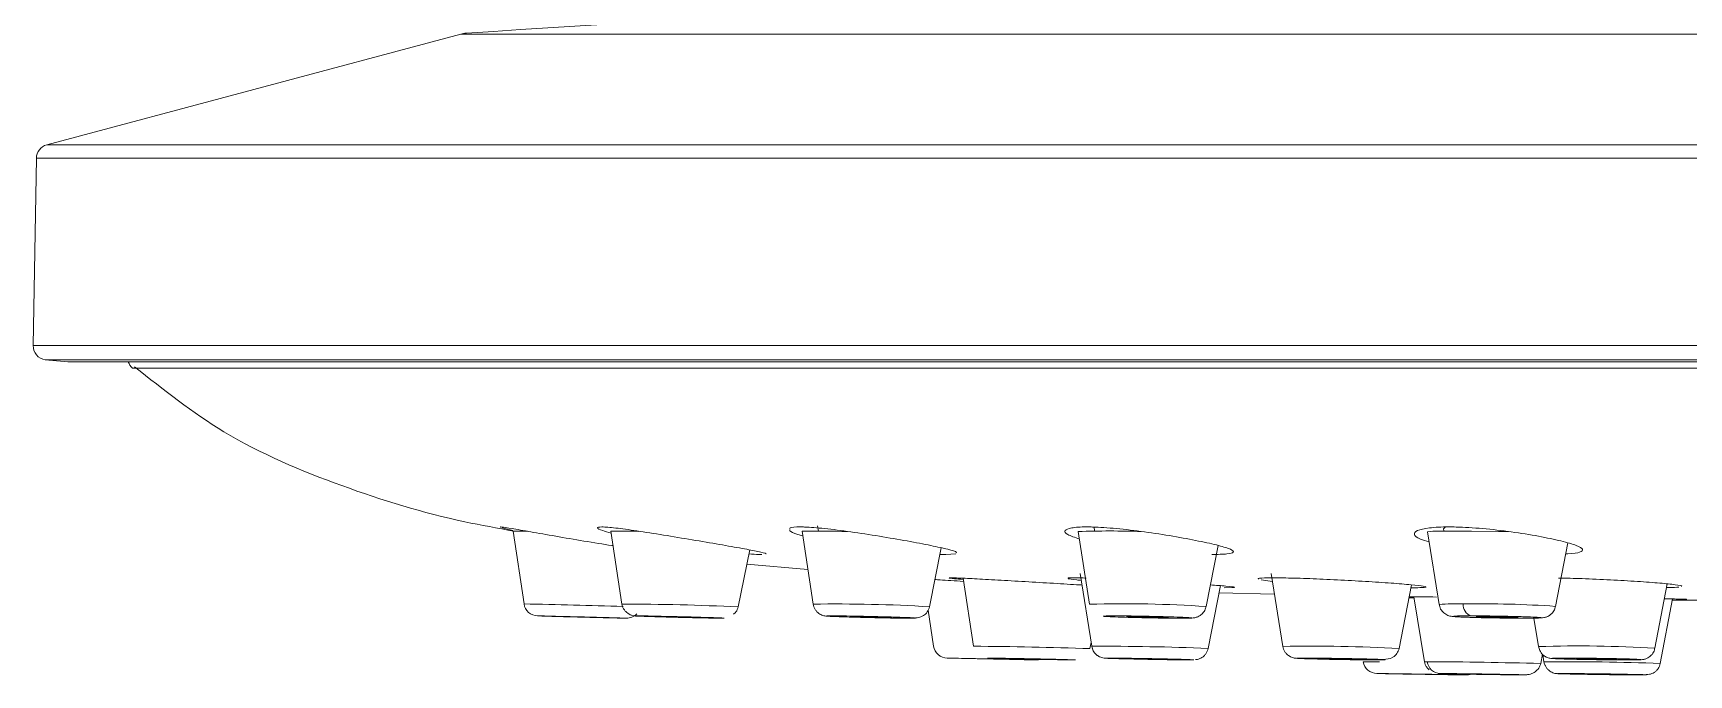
# Model space of a CAD drawing. Extents: x 1944 to 4044, y -46 to 2924.
# Drawn here: x 2567.6 to 2626.6, y 1894.6 to 1917.5 of the extents above; entities that cross this region are included whole.
import ezdxf

# ---------------------------------------------------------------- set-up
doc = ezdxf.new("R2010")
doc.units = 0
doc.header["$LTSCALE"] = 23.1
doc.layers.get('0').update_dxf_attribs({"linetype": 'CONTINUOUS'})

# ---------------------------------------------------------------- blocks, each defined once
blk = doc.blocks.new('A$C7AF3309A')
at = {"color": 7, "linetype": 'Continuous', "lineweight": 15}
for p, q in [((300.964, 1503.262), (286.214, 1499.31)), ((285.843, 1498.836), (285.727, 1492.155)), ((287.238, 1491.576), (482.761, 1491.576)), ((289.272, 1491.35), (289.269, 1491.35)), ((302.432, 1485.655), (302.81, 1485.56)), ((302.827, 1485.542), (303.215, 1482.944)), ((306.307, 1485.539), (306.699, 1482.942)), ((313.117, 1485.534), (313.514, 1482.937)), ((313.672, 1485.734), (313.701, 1485.542)), ((322.957, 1485.525), (323.363, 1482.931)), ((323.518, 1485.688), (323.541, 1485.543)), ((335.399, 1485.515), (335.815, 1482.922)), ((335.967, 1485.631), (335.981, 1485.541)), ((336.023, 1485.687), (335.976, 1485.63)), ((310.843, 1482.839), (311.254, 1484.871)), ((317.659, 1482.843), (318.078, 1484.943)), ((318.243, 1484.706), (318.592, 1484.727)), ((327.508, 1482.85), (327.937, 1485.031)), ((339.961, 1482.858), (340.395, 1485.117)), ((311.152, 1484.365), (313.326, 1484.169)), ((323.03, 1484.03), (323.436, 1481.435)), ((329.831, 1484.024), (330.243, 1481.43)), ((318.853, 1483.86), (319.229, 1481.437)), ((327.581, 1481.355), (328.02, 1483.596)), ((328.156, 1483.521), (328.506, 1483.525)), ((329.474, 1483.799), (329.875, 1483.748)), ((334.388, 1481.36), (334.828, 1483.627)), ((343.498, 1481.366), (343.935, 1483.659)), ((327.97, 1483.338), (329.948, 1483.289)), ((334.922, 1483.156), (334.737, 1483.16)), ((334.742, 1483.186), (334.918, 1483.18)), ((334.915, 1483.201), (335.288, 1480.883)), ((339.94, 1482.853), (339.961, 1482.858)), ((343.692, 1480.824), (344.13, 1483.124)), ((344.122, 1483.081), (345.341, 1483.076)), ((344.253, 1483.1), (344.603, 1483.102)), ((303.759, 1482.518), (303.705, 1482.519)), ((306.794, 1482.437), (306.848, 1482.436)), ((307.369, 1482.518), (307.258, 1482.519)), ((310.153, 1482.437), (310.263, 1482.436)), ((314.371, 1482.518), (314.209, 1482.519)), ((316.784, 1482.437), (316.945, 1482.436)), ((317.064, 1482.437), (316.945, 1482.436)), ((317.607, 1482.723), (317.806, 1481.438)), ((324.459, 1482.518), (324.253, 1482.519)), ((326.396, 1482.437), (326.602, 1482.436)), ((336.953, 1482.519), (336.669, 1482.517)), ((337.194, 1482.518), (336.953, 1482.519)), ((337.881, 1482.444), (338.222, 1482.44)), ((338.569, 1482.437), (338.81, 1482.436)), ((339.188, 1482.438), (339.353, 1481.424)), ((323.329, 1481.352), (323.374, 1481.352)), ((323.374, 1481.352), (323.416, 1481.564)), ((339.433, 1480.821), (339.496, 1481.151)), ((339.505, 1481.14), (339.547, 1480.88)), ((318.315, 1481.014), (318.29, 1481.015)), ((319.83, 1481.014), (319.748, 1481.015)), ((322.756, 1480.949), (322.839, 1480.949)), ((324.194, 1481.014), (324.057, 1481.015)), ((326.808, 1480.949), (326.944, 1480.949)), ((331.215, 1481.014), (331.03, 1481.015)), ((333.402, 1480.949), (333.587, 1480.949)), ((340.587, 1481.014), (340.362, 1481.015)), ((341.419, 1480.957), (341.828, 1480.953)), ((341.828, 1480.953), (341.923, 1480.952)), ((342.252, 1480.949), (342.477, 1480.949)), ((333.659, 1480.463), (333.605, 1480.464)), ((335.962, 1480.463), (335.851, 1480.464)), ((336.694, 1480.415), (336.748, 1480.414)), ((338.747, 1480.415), (338.857, 1480.414)), ((338.876, 1480.414), (338.857, 1480.414)), ((340.407, 1480.463), (340.246, 1480.464)), ((342.821, 1480.415), (342.983, 1480.414))]:
    blk.add_line(p, q, dxfattribs=at)
at = {"color": 8, "linetype": 'Continuous', "lineweight": 15}
for p, q in [((469.035, 1503.262), (300.964, 1503.262)), ((285.844, 1498.836), (285.843, 1498.836)), ((484.156, 1498.836), (285.844, 1498.836)), ((483.786, 1499.31), (286.214, 1499.31)), ((385, 1492.155), (285.727, 1492.155)), ((483.843, 1491.651), (286.157, 1491.651)), ((480.73, 1491.35), (289.272, 1491.35)), ((324.253, 1482.519), (324.025, 1482.517)), ((324.057, 1481.015), (324.336, 1481.013)), ((335.389, 1480.885), (335.288, 1480.883))]:
    blk.add_line(p, q, dxfattribs=at)
at = {"color": 7, "linetype": 'Continuous', "lineweight": 15, "flags": 128}
for points in [[(303.34, 1485.533), (303.019, 1485.54), (302.827, 1485.542)], [(338.287, 1485.524), (337.928, 1485.53), (336.96, 1485.541), (336.14, 1485.542), (335.592, 1485.533), (335.399, 1485.515), (335.399, 1485.515)], [(304.527, 1482.497), (304.584, 1482.495), (304.746, 1482.49), (304.99, 1482.483), (305.277, 1482.475), (305.563, 1482.468), (305.807, 1482.462), (305.969, 1482.459), (306.026, 1482.458), (305.969, 1482.46), (305.807, 1482.465), (305.564, 1482.472), (305.277, 1482.479), (304.99, 1482.487), (304.747, 1482.493), (304.584, 1482.496), (304.527, 1482.497)], [(308.011, 1482.496), (308.068, 1482.492), (308.231, 1482.486), (308.474, 1482.479), (308.761, 1482.471), (309.048, 1482.465), (309.291, 1482.46), (309.454, 1482.458), (309.511, 1482.459), (309.454, 1482.463), (309.291, 1482.469), (309.048, 1482.476), (308.761, 1482.483), (308.474, 1482.49), (308.231, 1482.495), (308.068, 1482.497), (308.011, 1482.496)], [(314.827, 1482.494), (314.884, 1482.489), (315.047, 1482.483), (315.29, 1482.475), (315.577, 1482.468), (315.864, 1482.462), (316.107, 1482.458), (316.27, 1482.458), (316.327, 1482.46), (316.27, 1482.465), (316.108, 1482.472), (315.864, 1482.48), (315.577, 1482.487), (315.29, 1482.493), (315.047, 1482.496), (314.885, 1482.497), (314.827, 1482.494)], [(324.678, 1482.492), (324.735, 1482.486), (324.897, 1482.478), (325.14, 1482.471), (325.427, 1482.464), (325.714, 1482.46), (325.958, 1482.458), (326.12, 1482.459), (326.177, 1482.463), (326.12, 1482.469), (325.958, 1482.476), (325.715, 1482.484), (325.428, 1482.491), (325.141, 1482.495), (324.898, 1482.497), (324.735, 1482.496), (324.678, 1482.492)], [(337.882, 1482.493), (337.595, 1482.497), (337.351, 1482.497), (337.189, 1482.494), (337.132, 1482.489), (337.189, 1482.482), (337.351, 1482.474), (337.595, 1482.467), (337.882, 1482.462), (338.169, 1482.458), (338.412, 1482.458), (338.574, 1482.461), (338.631, 1482.466), (338.574, 1482.473), (338.412, 1482.481), (338.169, 1482.488), (337.882, 1482.493)], [(320.543, 1480.997), (320.6, 1480.995), (320.763, 1480.99), (321.006, 1480.985), (321.293, 1480.979), (321.58, 1480.973), (321.823, 1480.969), (321.986, 1480.966), (322.043, 1480.966), (321.986, 1480.969), (321.823, 1480.973), (321.58, 1480.979), (321.293, 1480.985), (321.006, 1480.991), (320.763, 1480.995), (320.6, 1480.997), (320.543, 1480.997)], [(324.751, 1480.996), (324.808, 1480.993), (324.97, 1480.987), (325.214, 1480.981), (325.501, 1480.975), (325.788, 1480.97), (326.031, 1480.967), (326.193, 1480.966), (326.251, 1480.967), (326.193, 1480.971), (326.031, 1480.976), (325.788, 1480.982), (325.501, 1480.988), (325.214, 1480.993), (324.971, 1480.997), (324.808, 1480.998), (324.751, 1480.996)], [(331.559, 1480.995), (331.616, 1480.99), (331.778, 1480.984), (332.021, 1480.978), (332.308, 1480.973), (332.595, 1480.968), (332.839, 1480.966), (333.001, 1480.967), (333.058, 1480.969), (333.001, 1480.974), (332.839, 1480.979), (332.596, 1480.986), (332.309, 1480.991), (332.022, 1480.995), (331.778, 1480.997), (331.616, 1480.997), (331.559, 1480.995)], [(341.419, 1480.994), (341.132, 1480.997), (340.889, 1480.998), (340.727, 1480.996), (340.669, 1480.992), (340.727, 1480.987), (340.889, 1480.981), (341.132, 1480.975), (341.419, 1480.97), (341.706, 1480.967), (341.95, 1480.966), (342.112, 1480.968), (342.169, 1480.971), (342.112, 1480.977), (341.95, 1480.983), (341.706, 1480.989), (341.419, 1480.994)], [(334.427, 1480.451), (334.484, 1480.449), (334.646, 1480.446), (334.89, 1480.442), (335.177, 1480.438), (335.464, 1480.433), (335.707, 1480.43), (335.87, 1480.428), (335.927, 1480.427), (335.87, 1480.429), (335.707, 1480.432), (335.464, 1480.436), (335.177, 1480.44), (334.89, 1480.445), (334.646, 1480.448), (334.484, 1480.45), (334.427, 1480.451)], [(336.604, 1480.45), (336.661, 1480.448), (336.824, 1480.444), (337.067, 1480.44), (337.354, 1480.435), (337.641, 1480.431), (337.884, 1480.429), (338.047, 1480.427), (338.104, 1480.428), (338.047, 1480.43), (337.885, 1480.434), (337.641, 1480.438), (337.354, 1480.443), (337.067, 1480.447), (336.824, 1480.449), (336.661, 1480.451), (336.604, 1480.45)], [(340.864, 1480.449), (340.921, 1480.446), (341.084, 1480.442), (341.327, 1480.437), (341.614, 1480.433), (341.901, 1480.43), (342.144, 1480.428), (342.307, 1480.427), (342.364, 1480.429), (342.307, 1480.432), (342.144, 1480.436), (341.901, 1480.441), (341.614, 1480.445), (341.327, 1480.448), (341.084, 1480.45), (340.921, 1480.451), (340.864, 1480.449)]]:
    blk.add_lwpolyline(points, dxfattribs=at)
at = {"color": 7, "linetype": 'Continuous', "lineweight": 15}
for centre, radius, start, end in [((385, 208.155), 1297.85, 90.967156, 93.703886), ((301.223, 1502.296), 1, 93.70389, 105), ((286.343, 1498.827), 0.5, 105, 179), ((286.227, 1492.146), 0.5, 179, 261.998), ((287.238, 1499.344), 7.768, 261.998, 270), ((289.59, 1491.734), 0.5, 198.43374, 230.04796), ((306.563, 1457.418), 28.123, 88.50466, 90.52133), ((313.798, 1449.988), 35.552, 88.49285, 91.09768), ((324.085, 1452.201), 33.344, 88.07796, 91.93823), ((303.71, 1483.018), 0.5, 188.50834, 268.5083), ((337.08, 1482.91), 0.412, 175.22127, 251.9765), ((306.87, 1482.936), 0.5, 268.50751, 315.99512), ((318.3, 1481.515), 0.5, 188.8, 268.8), ((321.46, 1481.449), 0.5, 268.8, 289.69422), ((333.604, 1480.964), 0.5, 189.10498, 269.10497), ((335.869, 1480.947), 0.484, 187.45402, 267.89115), ((336.765, 1480.914), 0.5, 269.10468, 291.22129)]:
    blk.add_arc(centre, radius, start, end, dxfattribs=at)
at = {"color": 8, "linetype": 'Continuous', "lineweight": 15}
for centre, radius, start, end in [((298.309, 1214.996), 267.993, 88.19674, 88.95099), ((306.543, 1393.403), 89.539, 87.24685, 89.89992), ((314.349, 1428.336), 54.608, 86.5255, 90.87628), ((324.634, 1441.708), 41.243, 86.00428, 91.76606), ((336.373, 1477.982), 4.972, 86.57777, 96.44168), ((337.319, 1444.939), 38.011, 86.0156, 90.97886), ((317.901, 1315.447), 165.996, 88.11072, 89.54171), ((323.938, 1399.321), 82.115, 87.45723, 90.35021), ((331.321, 1422.715), 58.725, 87.00631, 91.05195), ((340.793, 1436.259), 45.188, 86.56778, 91.82618), ((332.945, 1441.459), 39.426, 88.91824, 89.759), ((334.519, 1296.8), 184.087, 88.47049, 89.72927), ((340.381, 1389.786), 91.098, 87.91674, 90.52439)]:
    blk.add_arc(centre, radius, start, end, dxfattribs=at)
at = {"color": 7, "linetype": 'Continuous', "lineweight": 15}
for points, knots in [([(289.342, 1491.397), (290.374, 1490.579), (292.617, 1488.802), (296.688, 1487.096), (300.185, 1486.014), (302.271, 1485.645), (302.856, 1485.541)], [0, 0, 0, 0, 0.264014, 0.573779, 0.880588, 1, 1, 1, 1]), ([(306.399, 1485.019), (306.38, 1485.022), (306.067, 1485.07), (305.335, 1485.189), (304.328, 1485.36), (303.421, 1485.52), (302.736, 1485.641), (302.459, 1485.683), (302.355, 1485.692), (302.379, 1485.683), (302.39, 1485.679)], [0, 0, 0, 0, 0.011086, 0.187101, 0.364764, 0.543103, 0.720216, 0.894292, 0.946213, 1, 1, 1, 1]), ([(311.826, 1484.726), (311.829, 1484.726), (311.884, 1484.734), (311.677, 1484.787), (311.197, 1484.886), (310.416, 1485.025), (309.462, 1485.187), (308.428, 1485.361), (307.436, 1485.52), (306.608, 1485.64), (306.17, 1485.685), (305.895, 1485.693), (305.788, 1485.665), (305.919, 1485.582), (306.207, 1485.504), (306.317, 1485.473)], [0, 0, 0, 0, 0.005601, 0.095703, 0.186078, 0.277139, 0.369103, 0.461929, 0.555108, 0.647646, 0.738598, 0.765725, 0.855077, 0.944394, 1, 1, 1, 1]), ([(312.674, 1485.56), (312.736, 1485.516), (312.815, 1485.459), (313.082, 1485.389), (313.141, 1485.373)], [0, 0, 0, 0, 0.778129, 1, 1, 1, 1]), ([(318.604, 1484.763), (318.614, 1484.771), (318.645, 1484.799), (318.342, 1484.888), (317.74, 1485.024), (316.879, 1485.188), (315.877, 1485.36), (314.842, 1485.521), (313.902, 1485.64), (313.333, 1485.685), (312.92, 1485.692), (312.666, 1485.675), (312.68, 1485.62), (312.685, 1485.6)], [0, 0, 0, 0, 0.046234, 0.152504, 0.259581, 0.36772, 0.476872, 0.58644, 0.695254, 0.802202, 0.834101, 0.939168, 1, 1, 1, 1]), ([(327.715, 1484.706), (327.915, 1484.71), (328.315, 1484.718), (328.533, 1484.784), (328.431, 1484.887), (327.995, 1485.024), (327.275, 1485.187), (326.346, 1485.361), (325.314, 1485.52), (324.303, 1485.64), (323.632, 1485.685), (323.09, 1485.693), (322.671, 1485.666), (322.441, 1485.567), (322.522, 1485.423), (322.84, 1485.313), (322.999, 1485.258)], [0, 0, 0, 0, 0.074544, 0.14908, 0.223841, 0.29917, 0.375246, 0.452035, 0.529115, 0.605667, 0.680905, 0.703346, 0.77726, 0.851147, 0.925819, 1, 1, 1, 1]), ([(340.319, 1484.725), (340.344, 1484.726), (340.605, 1484.733), (340.855, 1484.787), (340.983, 1484.886), (340.744, 1485.025), (340.194, 1485.187), (339.38, 1485.361), (338.395, 1485.52), (337.357, 1485.64), (336.612, 1485.685), (335.968, 1485.693), (335.423, 1485.666), (334.988, 1485.567), (334.884, 1485.422), (335.042, 1485.277), (335.346, 1485.191), (335.456, 1485.16)], [0, 0, 0, 0, 0.007817, 0.084039, 0.160491, 0.237524, 0.315321, 0.393846, 0.47267, 0.550953, 0.627893, 0.650841, 0.726428, 0.801985, 0.878346, 0.956141, 1, 1, 1, 1]), ([(311.226, 1484.73), (311.355, 1484.721), (311.551, 1484.707), (311.654, 1484.706), (311.689, 1484.706)], [0, 0, 0, 0, 0.661306, 1, 1, 1, 1]), ([(318.032, 1484.71), (318.044, 1484.709), (318.134, 1484.705), (318.193, 1484.705), (318.243, 1484.706)], [0, 0, 0, 0, 0.137139, 1, 1, 1, 1]), ([(318.87, 1483.75), (318.565, 1483.769), (318.172, 1483.793), (317.911, 1483.81), (317.853, 1483.814)], [0, 0, 0, 0, 0.778009, 1, 1, 1, 1]), ([(323.094, 1483.616), (323.028, 1483.621), (322.711, 1483.641), (321.95, 1483.687), (320.936, 1483.748), (319.953, 1483.805), (319.132, 1483.849), (318.692, 1483.869), (318.413, 1483.877), (318.306, 1483.873), (318.444, 1483.851), (318.745, 1483.826), (318.86, 1483.816)], [0, 0, 0, 0, 0.032573, 0.154632, 0.276847, 0.399118, 0.521293, 0.643241, 0.681302, 0.80291, 0.924515, 1, 1, 1, 1]), ([(323.242, 1483.867), (323.204, 1483.868), (323.088, 1483.872), (322.845, 1483.876), (322.573, 1483.876), (322.593, 1483.861), (322.6, 1483.855)], [0, 0, 0, 0, 0.076129, 0.23088, 0.725334, 1, 1, 1, 1]), ([(322.592, 1483.844), (322.657, 1483.83), (322.74, 1483.814), (323.011, 1483.79), (323.068, 1483.785)], [0, 0, 0, 0, 0.790698, 1, 1, 1, 1]), ([(328.516, 1483.536), (328.525, 1483.538), (328.555, 1483.547), (328.275, 1483.577), (327.857, 1483.609), (327.66, 1483.624)], [0, 0, 0, 0, 0.190378, 0.617548, 1, 1, 1, 1]), ([(335.335, 1483.551), (335.322, 1483.56), (335.295, 1483.58), (334.851, 1483.628), (334.134, 1483.686), (333.206, 1483.748), (332.185, 1483.805), (331.183, 1483.849), (330.513, 1483.869), (329.962, 1483.877), (329.559, 1483.872), (329.325, 1483.856), (329.376, 1483.838), (329.384, 1483.836)], [0, 0, 0, 0, 0.088468, 0.195778, 0.303243, 0.410847, 0.5185, 0.626067, 0.733435, 0.766945, 0.874014, 0.98108, 1, 1, 1, 1]), ([(334.807, 1483.523), (334.926, 1483.523), (335.242, 1483.523), (335.311, 1483.536), (335.354, 1483.545)], [0, 0, 0, 0, 0.372622, 1, 1, 1, 1]), ([(344.434, 1483.573), (344.443, 1483.576), (344.493, 1483.59), (344.252, 1483.629), (343.718, 1483.686), (342.899, 1483.748), (341.928, 1483.804), (340.926, 1483.848), (340.341, 1483.862), (340.066, 1483.868)], [0, 0, 0, 0, 0.033041, 0.196931, 0.361059, 0.525396, 0.68981, 0.854094, 1, 1, 1, 1]), ([(343.91, 1483.524), (343.916, 1483.525), (344.158, 1483.526), (344.257, 1483.535), (344.354, 1483.545)], [0, 0, 0, 0, 0.025366, 1, 1, 1, 1]), ([(306.699, 1482.942), (306.706, 1482.908), (306.721, 1482.843), (306.77, 1482.752), (306.834, 1482.675), (306.896, 1482.621), (306.946, 1482.588), (306.981, 1482.568), (307.014, 1482.553), (307.09, 1482.523), (307.169, 1482.516), (307.214, 1482.512), (307.302, 1482.509), (307.311, 1482.509)], [0, 0, 0, 0, 0.0930164, 0.1804082, 0.2581659, 0.3251293, 0.3557672, 0.3858503, 0.4169745, 0.4508973, 0.6433336, 0.9627212, 1, 1, 1, 1]), ([(310.67, 1482.58), (310.703, 1482.604), (310.789, 1482.667), (310.823, 1482.774), (310.843, 1482.839)], [0, 0, 0, 0, 0.387695, 1, 1, 1, 1]), ([(313.514, 1482.937), (313.522, 1482.903), (313.536, 1482.837), (313.583, 1482.746), (313.644, 1482.667), (313.716, 1482.604), (313.792, 1482.56), (313.901, 1482.519), (314.076, 1482.501), (314.294, 1482.494), (314.457, 1482.489)], [0, 0, 0, 0, 0.061228, 0.120516, 0.176865, 0.231037, 0.286147, 0.347299, 0.509985, 1, 1, 1, 1]), ([(317.161, 1482.446), (317.197, 1482.448), (317.282, 1482.454), (317.435, 1482.51), (317.593, 1482.646), (317.637, 1482.778), (317.659, 1482.843)], [0, 0, 0, 0, 0.209312, 0.494966, 0.750502, 1, 1, 1, 1]), ([(326.819, 1482.437), (326.829, 1482.437), (326.892, 1482.438), (326.963, 1482.44), (327.028, 1482.443), (327.089, 1482.449), (327.158, 1482.465), (327.226, 1482.489), (327.316, 1482.538), (327.42, 1482.638), (327.493, 1482.752), (327.499, 1482.831), (327.5, 1482.849)], [0, 0, 0, 0, 0.039956, 0.250009, 0.433624, 0.532722, 0.586293, 0.633504, 0.706596, 0.821481, 0.95998, 1, 1, 1, 1]), ([(335.715, 1483.191), (335.539, 1483.193), (335.121, 1483.2), (334.883, 1483.202), (334.746, 1483.203)], [0, 0, 0, 0, 0.4222088, 1, 1, 1, 1]), ([(335.824, 1482.918), (335.826, 1482.895), (335.832, 1482.809), (335.912, 1482.683), (336.025, 1482.582), (336.126, 1482.533), (336.223, 1482.504), (336.284, 1482.498), (336.363, 1482.49), (336.488, 1482.482), (336.674, 1482.474), (336.917, 1482.465), (337.167, 1482.458), (337.348, 1482.454), (337.424, 1482.453)], [0, 0, 0, 0, 0.027272, 0.102511, 0.169022, 0.206985, 0.239888, 0.316496, 0.405218, 0.52159, 0.651873, 0.776884, 0.907725, 1, 1, 1, 1]), ([(338.828, 1482.436), (338.877, 1482.436), (339.014, 1482.436), (339.188, 1482.438), (339.344, 1482.441), (339.45, 1482.446), (339.507, 1482.449), (339.589, 1482.465), (339.656, 1482.486), (339.735, 1482.525), (339.835, 1482.602), (339.924, 1482.716), (339.943, 1482.812), (339.951, 1482.851)], [0, 0, 0, 0, 0.088859, 0.252619, 0.407267, 0.545042, 0.665894, 0.712669, 0.746146, 0.787026, 0.851335, 0.939313, 1, 1, 1, 1]), ([(344.613, 1483.106), (344.622, 1483.107), (344.651, 1483.11), (344.39, 1483.118), (344.002, 1483.127), (343.835, 1483.131)], [0, 0, 0, 0, 0.202473, 0.654808, 1, 1, 1, 1]), ([(307.311, 1482.509), (307.388, 1482.505), (307.549, 1482.499), (307.964, 1482.486), (308.465, 1482.472), (308.994, 1482.459), (309.52, 1482.447), (309.783, 1482.444), (309.917, 1482.442)], [0, 0, 0, 0, 0.1580563, 0.3309605, 0.4917808, 0.654272, 0.8237708, 1, 1, 1, 1]), ([(307.311, 1482.509), (307.315, 1482.508), (307.362, 1482.506), (307.645, 1482.496), (308.123, 1482.481), (308.709, 1482.466), (309.294, 1482.452), (309.821, 1482.441), (310.042, 1482.438), (310.153, 1482.437)], [0, 0, 0, 0, 0.013512, 0.177926, 0.342341, 0.506756, 0.671171, 0.835585, 1, 1, 1, 1]), ([(314.457, 1482.489), (314.475, 1482.488), (314.586, 1482.483), (314.954, 1482.472), (315.455, 1482.459), (315.945, 1482.448), (316.208, 1482.444), (316.323, 1482.443)], [0, 0, 0, 0, 0.050188, 0.314873, 0.562392, 0.810599, 1, 1, 1, 1]), ([(324.025, 1482.517), (323.999, 1482.516), (323.866, 1482.516), (323.82, 1482.508), (323.923, 1482.496), (324.244, 1482.481), (324.722, 1482.466), (325.295, 1482.452), (325.894, 1482.441), (326.229, 1482.438), (326.396, 1482.437)], [0, 0, 0, 0, 0.034025, 0.172021, 0.310018, 0.448014, 0.586011, 0.724007, 0.862004, 1, 1, 1, 1]), ([(325.427, 1482.45), (325.506, 1482.448), (325.662, 1482.445), (325.888, 1482.442), (326.026, 1482.44), (326.093, 1482.439)], [0, 0, 0, 0, 0.34427, 0.678789, 1, 1, 1, 1]), ([(337.424, 1482.453), (337.476, 1482.451), (337.623, 1482.448), (337.78, 1482.445), (337.881, 1482.444)], [0, 0, 0, 0, 0.355406, 1, 1, 1, 1]), ([(337.977, 1482.443), (337.987, 1482.442), (338.19, 1482.439), (338.385, 1482.438), (338.569, 1482.437)], [0, 0, 0, 0, 0.049185, 1, 1, 1, 1]), ([(323.436, 1481.435), (323.444, 1481.401), (323.458, 1481.333), (323.506, 1481.241), (323.568, 1481.163), (323.641, 1481.101), (323.719, 1481.057), (323.835, 1481.018), (324.048, 1481), (324.291, 1480.995), (324.473, 1480.992)], [0, 0, 0, 0, 0.058151, 0.115535, 0.172025, 0.228646, 0.28778, 0.352903, 0.516938, 1, 1, 1, 1]), ([(323.442, 1481.428), (323.454, 1481.376), (323.481, 1481.263), (323.589, 1481.131), (323.685, 1481.08), (323.726, 1481.058)], [0, 0, 0, 0, 0.325219, 0.713469, 1, 1, 1, 1]), ([(327.137, 1480.96), (327.159, 1480.962), (327.203, 1480.964), (327.283, 1480.99), (327.363, 1481.03), (327.439, 1481.089), (327.504, 1481.165), (327.555, 1481.255), (327.572, 1481.322), (327.581, 1481.355)], [0, 0, 0, 0, 0.1620036, 0.3173789, 0.4586427, 0.5935609, 0.7275362, 0.863034, 1, 1, 1, 1]), ([(330.243, 1481.43), (330.251, 1481.396), (330.265, 1481.33), (330.314, 1481.24), (330.376, 1481.163), (330.437, 1481.11), (330.486, 1481.078), (330.534, 1481.051), (330.63, 1481.014), (330.766, 1481.001), (330.965, 1480.995), (331.116, 1480.99)], [0, 0, 0, 0, 0.067019, 0.130673, 0.188763, 0.24128, 0.266514, 0.292001, 0.347561, 0.504982, 1, 1, 1, 1]), ([(333.821, 1480.963), (333.937, 1480.971), (334.108, 1480.982), (334.323, 1481.165), (334.367, 1481.296), (334.388, 1481.36)], [0, 0, 0, 0, 0.51744, 0.762833, 1, 1, 1, 1]), ([(339.359, 1481.423), (339.369, 1481.376), (339.39, 1481.266), (339.494, 1481.136), (339.61, 1481.057), (339.701, 1481.023), (339.783, 1481.004), (339.83, 1481.001), (339.901, 1480.995), (340.017, 1480.99), (340.198, 1480.983), (340.434, 1480.976), (340.726, 1480.969), (341.061, 1480.963), (341.305, 1480.959), (341.419, 1480.957)], [0, 0, 0, 0, 0.047273, 0.110118, 0.159658, 0.186816, 0.210982, 0.270137, 0.341458, 0.436705, 0.545064, 0.650419, 0.758335, 0.886348, 1, 1, 1, 1]), ([(342.722, 1480.949), (342.776, 1480.95), (342.878, 1480.951), (342.976, 1480.954), (343.027, 1480.957), (343.091, 1480.965), (343.149, 1480.979), (343.213, 1481.002), (343.304, 1481.05), (343.408, 1481.149), (343.482, 1481.266), (343.489, 1481.346), (343.49, 1481.365)], [0, 0, 0, 0, 0.199861, 0.376939, 0.530375, 0.592956, 0.63231, 0.672903, 0.737159, 0.839464, 0.961939, 1, 1, 1, 1]), ([(324.473, 1480.992), (324.487, 1480.991), (324.608, 1480.987), (324.976, 1480.979), (325.492, 1480.968), (326.01, 1480.959), (326.39, 1480.953), (326.519, 1480.953), (326.542, 1480.952)], [0, 0, 0, 0, 0.03233, 0.268452, 0.490488, 0.712552, 0.94851, 1, 1, 1, 1]), ([(326.944, 1480.949), (326.846, 1480.949), (326.649, 1480.95), (326.142, 1480.957), (325.573, 1480.967), (325.147, 1480.975), (324.969, 1480.979), (324.959, 1480.98)], [0, 0, 0, 0, 0.246408, 0.492815, 0.739223, 0.98563, 1, 1, 1, 1]), ([(331.107, 1480.99), (331.091, 1480.99), (331.033, 1480.992), (331.007, 1480.993), (330.989, 1480.994)], [0, 0, 0, 0, 0.2770778, 1, 1, 1, 1]), ([(331.116, 1480.99), (331.133, 1480.989), (331.232, 1480.985), (331.591, 1480.977), (332.089, 1480.966), (332.611, 1480.958), (332.975, 1480.952), (333.107, 1480.952), (333.109, 1480.952)], [0, 0, 0, 0, 0.050613, 0.296131, 0.524859, 0.755166, 0.996856, 1, 1, 1, 1]), ([(335.288, 1480.883), (335.296, 1480.849), (335.311, 1480.783), (335.364, 1480.694), (335.415, 1480.63), (335.453, 1480.599), (335.462, 1480.592)], [0, 0, 0, 0, 0.3320952, 0.6430531, 0.9173574, 1, 1, 1, 1]), ([(338.865, 1480.414), (338.933, 1480.42), (339.071, 1480.432), (339.246, 1480.524), (339.38, 1480.656), (339.415, 1480.766), (339.433, 1480.821)], [0, 0, 0, 0, 0.23867, 0.485919, 0.740492, 1, 1, 1, 1]), ([(339.547, 1480.88), (339.555, 1480.846), (339.57, 1480.779), (339.619, 1480.687), (339.681, 1480.609), (339.755, 1480.547), (339.832, 1480.503), (339.942, 1480.465), (340.12, 1480.452), (340.337, 1480.449), (340.501, 1480.446)], [0, 0, 0, 0, 0.061401, 0.12082, 0.177192, 0.231175, 0.285739, 0.345884, 0.505073, 1, 1, 1, 1]), ([(340.362, 1481.015), (340.221, 1481.015), (340.015, 1481.014), (339.938, 1481.009), (339.794, 1481.006), (339.871, 1480.997), (340.124, 1480.985), (340.566, 1480.972), (341.119, 1480.961), (341.721, 1480.953), (342.075, 1480.95), (342.252, 1480.949)], [0, 0, 0, 0, 0.125, 0.18197, 0.25, 0.375, 0.5, 0.625, 0.75, 0.875, 1, 1, 1, 1]), ([(342.851, 1480.971), (342.802, 1480.974), (342.677, 1480.98), (342.268, 1480.991), (341.721, 1481.002), (341.117, 1481.011), (340.764, 1481.013), (340.587, 1481.014)], [0, 0, 0, 0, 0.140297, 0.355223, 0.570149, 0.785074, 1, 1, 1, 1]), ([(343.193, 1480.424), (343.23, 1480.426), (343.315, 1480.431), (343.445, 1480.479), (343.551, 1480.559), (343.64, 1480.659), (343.671, 1480.758), (343.692, 1480.824)], [0, 0, 0, 0, 0.210572, 0.494755, 0.624453, 0.75083, 1, 1, 1, 1]), ([(338.857, 1480.414), (338.777, 1480.415), (338.616, 1480.415), (338.148, 1480.42), (337.593, 1480.428), (337.139, 1480.434), (336.925, 1480.438), (336.888, 1480.439)], [0, 0, 0, 0, 0.237359, 0.474717, 0.712076, 0.949435, 1, 1, 1, 1]), ([(340.501, 1480.446), (340.515, 1480.445), (340.622, 1480.442), (340.983, 1480.436), (341.491, 1480.428), (342.014, 1480.421), (342.39, 1480.417), (342.524, 1480.417), (342.538, 1480.417)], [0, 0, 0, 0, 0.036193, 0.277966, 0.504144, 0.73074, 0.970127, 1, 1, 1, 1]), ([(342.359, 1480.418), (342.274, 1480.419), (342.171, 1480.42), (342.046, 1480.421), (342.024, 1480.422)], [0, 0, 0, 0, 0.819192, 1, 1, 1, 1])]:
    blk.add_open_spline(points, degree=3, knots=knots, dxfattribs=at)
for points in [[(303.705, 1482.519), (303.706, 1482.518), (303.707, 1482.517), (303.979, 1482.509), (304.412, 1482.496), (304.965, 1482.481), (305.561, 1482.466), (306.115, 1482.452), (306.57, 1482.441), (306.719, 1482.438), (306.794, 1482.437)], [(306.848, 1482.436), (306.847, 1482.437), (306.846, 1482.438), (306.574, 1482.446), (306.142, 1482.459), (305.588, 1482.474), (304.992, 1482.489), (304.438, 1482.503), (303.984, 1482.514), (303.834, 1482.517), (303.759, 1482.518)], [(310.263, 1482.436), (310.304, 1482.437), (310.384, 1482.438), (310.23, 1482.446), (309.891, 1482.459), (309.395, 1482.474), (308.813, 1482.489), (308.228, 1482.503), (307.701, 1482.514), (307.479, 1482.517), (307.369, 1482.518)], [(314.209, 1482.519), (314.13, 1482.518), (313.971, 1482.517), (314.001, 1482.509), (314.231, 1482.496), (314.647, 1482.481), (315.19, 1482.466), (315.782, 1482.452), (316.358, 1482.441), (316.642, 1482.438), (316.784, 1482.437)], [(316.945, 1482.436), (317.025, 1482.437), (317.183, 1482.438), (317.154, 1482.446), (316.923, 1482.459), (316.507, 1482.474), (315.965, 1482.489), (315.373, 1482.503), (314.797, 1482.514), (314.513, 1482.517), (314.371, 1482.518)], [(326.602, 1482.436), (326.717, 1482.437), (326.946, 1482.438), (327.042, 1482.446), (326.931, 1482.459), (326.612, 1482.474), (326.133, 1482.489), (325.561, 1482.503), (324.961, 1482.514), (324.626, 1482.517), (324.459, 1482.518)], [(338.81, 1482.436), (338.956, 1482.437), (339.247, 1482.438), (339.464, 1482.446), (339.476, 1482.459), (339.269, 1482.474), (338.874, 1482.489), (338.346, 1482.503), (337.749, 1482.514), (337.379, 1482.517), (337.194, 1482.518)], [(321.45, 1480.949), (321.429, 1480.949), (321.387, 1480.95), (321.06, 1480.957), (320.587, 1480.967), (320.014, 1480.979), (319.42, 1480.991), (318.892, 1481.002), (318.481, 1481.011), (318.37, 1481.013), (318.315, 1481.014)], [(319.748, 1481.015), (319.728, 1481.014), (319.688, 1481.014), (319.902, 1481.007), (320.29, 1480.997), (320.818, 1480.985), (321.41, 1480.972), (321.983, 1480.961), (322.476, 1480.953), (322.663, 1480.95), (322.756, 1480.949)], [(322.839, 1480.949), (322.859, 1480.949), (322.898, 1480.95), (322.684, 1480.957), (322.296, 1480.967), (321.769, 1480.979), (321.176, 1480.991), (320.603, 1481.002), (320.11, 1481.011), (319.923, 1481.013), (319.83, 1481.014)], [(324.057, 1481.015), (323.997, 1481.014), (323.877, 1481.014), (323.969, 1481.007), (324.256, 1480.997), (324.714, 1480.985), (325.28, 1480.972), (325.872, 1480.961), (326.426, 1480.953), (326.68, 1480.95), (326.808, 1480.949)], [(326.944, 1480.949), (327.004, 1480.949), (327.124, 1480.95), (327.032, 1480.957), (326.746, 1480.967), (326.287, 1480.979), (325.722, 1480.991), (325.13, 1481.002), (324.575, 1481.011), (324.321, 1481.013), (324.194, 1481.014)], [(331.03, 1481.015), (330.933, 1481.014), (330.737, 1481.014), (330.704, 1481.007), (330.876, 1480.997), (331.246, 1480.985), (331.759, 1480.972), (332.345, 1480.961), (332.936, 1480.953), (333.247, 1480.95), (333.402, 1480.949)], [(333.587, 1480.949), (333.685, 1480.949), (333.88, 1480.95), (333.913, 1480.957), (333.741, 1480.967), (333.372, 1480.979), (332.858, 1480.991), (332.272, 1481.002), (331.681, 1481.011), (331.37, 1481.013), (331.215, 1481.014)], [(333.605, 1480.464), (333.606, 1480.463), (333.607, 1480.463), (333.879, 1480.458), (334.312, 1480.45), (334.865, 1480.441), (335.462, 1480.432), (336.015, 1480.424), (336.47, 1480.417), (336.62, 1480.415), (336.694, 1480.415)], [(336.748, 1480.414), (336.748, 1480.415), (336.747, 1480.415), (336.475, 1480.42), (336.042, 1480.428), (335.488, 1480.437), (334.892, 1480.446), (334.338, 1480.454), (333.883, 1480.461), (333.734, 1480.463), (333.659, 1480.463)], [(335.851, 1480.464), (335.811, 1480.463), (335.731, 1480.463), (335.885, 1480.458), (336.224, 1480.45), (336.72, 1480.441), (337.302, 1480.432), (337.888, 1480.424), (338.414, 1480.417), (338.636, 1480.415), (338.747, 1480.415)], [(338.857, 1480.414), (338.897, 1480.415), (338.978, 1480.415), (338.824, 1480.42), (338.485, 1480.428), (337.989, 1480.437), (337.407, 1480.446), (336.821, 1480.454), (336.294, 1480.461), (336.072, 1480.463), (335.962, 1480.463)], [(340.246, 1480.464), (340.166, 1480.463), (340.008, 1480.463), (340.037, 1480.458), (340.268, 1480.45), (340.684, 1480.441), (341.227, 1480.432), (341.819, 1480.424), (342.395, 1480.417), (342.679, 1480.415), (342.821, 1480.415)], [(342.983, 1480.414), (343.062, 1480.415), (343.22, 1480.415), (343.191, 1480.42), (342.96, 1480.428), (342.544, 1480.437), (342.001, 1480.446), (341.409, 1480.454), (340.833, 1480.461), (340.549, 1480.463), (340.407, 1480.463)]]:
    blk.add_open_spline(points, degree=3, dxfattribs=at)
at = {"color": 8, "linetype": 'Continuous', "lineweight": 15}
for points, knots in [([(307.258, 1482.519), (307.215, 1482.518), (307.131, 1482.517), (307.253, 1482.511), (307.311, 1482.509)], [0, 0, 0, 0, 0.5214256, 1, 1, 1, 1]), ([(336.669, 1482.517), (336.629, 1482.517), (336.449, 1482.516), (336.305, 1482.508), (336.286, 1482.496), (336.495, 1482.481), (336.888, 1482.466), (337.409, 1482.452), (337.791, 1482.446), (337.977, 1482.443)], [0, 0, 0, 0, 0.0463925, 0.2067092, 0.367026, 0.5273428, 0.6876596, 0.8479763, 1, 1, 1, 1]), ([(342.477, 1480.949), (342.608, 1480.949), (342.871, 1480.95), (343.019, 1480.957), (343.01, 1480.964), (342.884, 1480.97), (342.851, 1480.971)], [0, 0, 0, 0, 0.298755, 0.597509, 0.896264, 1, 1, 1, 1])]:
    blk.add_open_spline(points, degree=3, knots=knots, dxfattribs=at)

msp = doc.modelspace()

# ---------------------------------------------------------------- block references
at = {"lineweight": 15}
msp.add_blockref('A$C7AF3309A', (2281.879, 414.166), dxfattribs=at)

doc.saveas('drawing.dxf')
